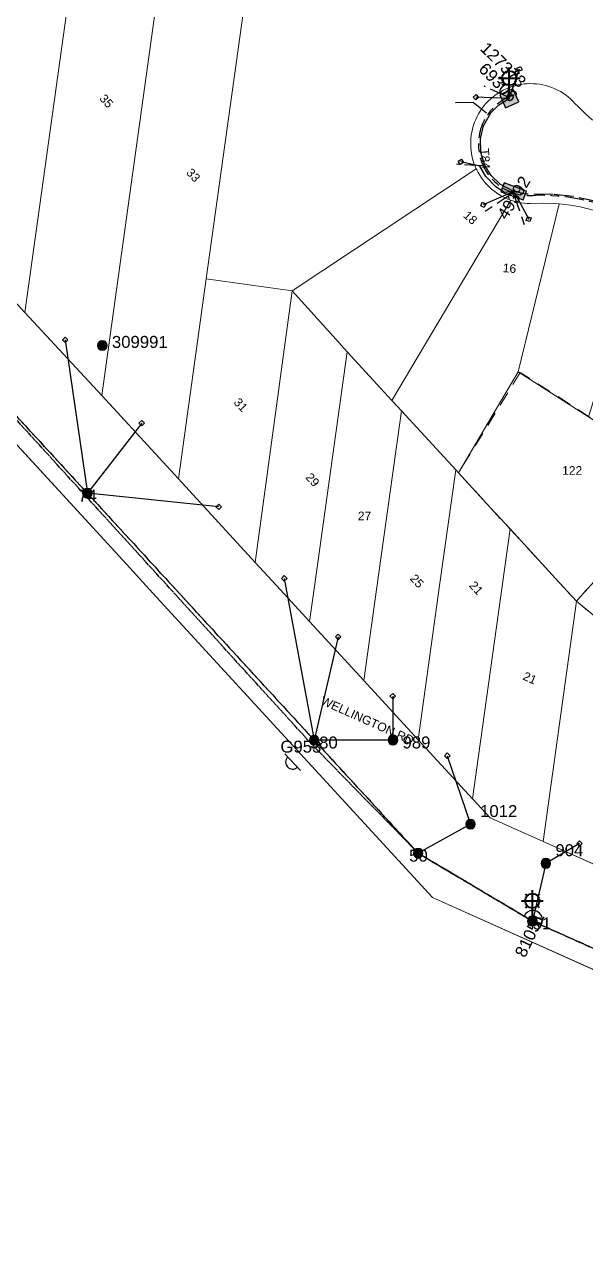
# Model space of a CAD drawing. Header units: metres. Extents: x 249526 to 250405, y 6265241 to 6266203.
# Drawn here: x 249674.7 to 249792, y 6265789.8 to 6266043.8 of the extents above; entities that cross this region are included whole.
import ezdxf
from ezdxf.enums import TextEntityAlignment as Align

# ---------------------------------------------------------------- set-up
doc = ezdxf.new("R2010")
doc.units = ezdxf.units.M
for name, pattern in [('Cable Exist OH', [1, 1, 0]), ('Cable Exist UG', [8.2, 4, -1.2, 1.8, -1.2]), ('Dash', [5, 3, -2])]:
    doc.linetypes.add(name, pattern=pattern)
doc.layers.get('0').update_dxf_attribs({"color": 6})
for name, color, linetype, lineweight in [('Cadastre Developer_SP_EXT', 9, 'Continuous', 5), ('Cadastre Land Parcels_SP_EXT', 9, 'Continuous', 5), ('Cadastre Roads_SP_EXT', 9, 'Continuous', 5)]:
    doc.layers.add(name, color=color, linetype=linetype, lineweight=lineweight)
for name, color, linetype in [('Duct_SP_EXT', 7, 'Continuous'), ('Equip_SP_HV_EXT', 7, 'Continuous'), ('Equip_SP_SL_EXT', 7, 'Continuous'), ('Mains_HV_EXT', 7, 'Continuous'), ('Mains_LV_EXT', 7, 'Continuous'), ('Mains_SL_EXT', 7, 'Continuous'), ('Services_SP_EXT', 7, 'Continuous'), ('SupportsOH_SP_TR_HV_LV_SL_EXT', 7, 'Continuous'), ('SupportsUG_SP_LV_EXT', 7, 'Continuous'), ('SupportsUG_SP_LV_SL_EXT', 7, 'Continuous'), ('Trench_SP_EXT', 7, 'Continuous')]:
    doc.layers.add(name, color=color, linetype=linetype)
doc.styles.add('COLUMN_LABEL', font='arial.ttf')
doc.styles.add('iecARIAL', font='arial.ttf', dxfattribs={"height": 2})
doc.styles.add('POLE_LABEL', font='arial.ttf')
doc.styles.get("Standard").update_dxf_attribs({"font": 'arial.ttf'})

# ---------------------------------------------------------------- blocks, each defined once
blk = doc.blocks.new('COLUMN_EXT')
blk.add_hatch(color=256).paths.add_polyline_path([(-1.49, 1.48), (-1.49, -1.49), (1.48, -1.49), (1.48, 1.48)])
blk.add_lwpolyline([(-1.49, -1.49), (1.48, -1.49), (1.48, 1.48), (-1.49, 1.48)], close=True)
for tag, height, style, flags, p in [('ASSET_NUM', 2.5, 'COLUMN_LABEL', 8, (2, 2)), ('STRUCTURE_PLANT_NUMBER', 0.2, 'POLE_LABEL', 9, (1.81, 0.03)), ('STREET_CODE', 0.2, 'COLUMN_LABEL', 9, (1.81, -0.2))]:
    blk.add_attdef(tag, text='', height=height, dxfattribs=dict(style=style, flags=flags)).set_placement(p, align=Align.MIDDLE_LEFT)
at = {"flags": 1}
blk.add_attdef('Z', (1.81, -2.35), '', height=0.2, dxfattribs=at)
at = {"flags": 9}
for tag, p in [('COLUMN_TYPE', (1.81, -0.4)), ('OWNED_BY', (1.81, -0.6)), ('STATE', (1.81, -0.8)), ('USAGE', (1.81, -1)), ('STREETNAME', (1.81, -1.6)), ('SUBURB', (1.81, -1.8)), ('LEGEND', (1.81, -1.2)), ('LOCATION', (1.81, -1.4)), ('NOTES', (1.81, -2))]:
    blk.add_attdef(tag, text='', height=0.2, dxfattribs=at).set_placement(p, align=Align.MIDDLE_LEFT)
blk = doc.blocks.new('PILLAR_EXT')
blk.add_hatch(color=256).paths.add_polyline_path([(-2.475, 0.99), (-2.475, -0.99), (2.475, -0.99), (2.475, 0.99)])
blk.add_lwpolyline([(-2.475, -0.99), (2.475, -0.99), (2.475, 0.99), (-2.475, 0.99)], close=True)
at = {"style": 'iecARIAL', "flags": 8}
blk.add_attdef('ASSET_NUM', (1.5, 3.5), '', height=2.5, dxfattribs=at)
for tag, p, flags in [('OWNED_BY', (0, -0.2), 9), ('STATE', (0, -0.4), 9), ('SUPPORT_TYPE', (0, -0.6), 9), ('STREETNAME', (0, -1.8), 9), ('SUBURB', (0, -2), 1), ('USAGE', (0, -0.8), 9), ('LEGEND', (0, -1), 9), ('LOCATION', (0, -1.2), 9), ('NOTES', (0, -1.4), 9), ('PARENT', (0, -1.6), 9)]:
    blk.add_attdef(tag, p, '', height=0.2, dxfattribs=dict(flags=flags))
blk = doc.blocks.new('SL_LANTERN_EXT')
at = {"lineweight": 40}
for p, q in [((-1.46, 5.68), (-1.06, 5.28)), ((0, 1.97), (0, 6.47)), ((1.46, 5.68), (1.06, 5.28)), ((-2.25, 4.22), (2.25, 4.22)), ((-1.46, 2.76), (-1.06, 3.16)), ((0, 0), (0, 2.72)), ((1.46, 2.76), (1.06, 3.16))]:
    blk.add_line(p, q, dxfattribs=at)
blk.add_circle((0, 4.22), 1.5, dxfattribs=at)
at = {"style": 'iecARIAL', "flags": 8}
blk.add_attdef('ASSET_NUM', (1.5, 1.5), '', height=2.5, dxfattribs=at)
for tag, p, height, flags in [('OPERATING_VOLTAGE', (0.98, -1.65), 0.2, 9), ('ORIENTATION', (0.98, -1.85), 0.2, 9), ('OWNED_BY', (0.98, -2.05), 0.2, 9), ('STATE', (0.98, -2.25), 0.2, 9), ('CONSTRUCTED_VOLTAGE', (0.98, -0.65), 0.2, 9), ('CONTROL_TYPE', (0.98, -0.85), 0.2, 9), ('LANTERN_PURPOSE', (0.98, -1.05), 0.2, 9), ('LANTERN_TYPE', (0.98, -1.25), 0.2, 9), ('NO_PHASES', (0.98, -1.45), 0.2, 9), ('USAGE', (0.98, -2.45), 0.2, 9), ('CEXIST', (0.98, -2.65), 0.2, 9), ('LNUMBER', (2.18, -3.25), 2.5, 8), ('CNEW', (0.98, -2.85), 0.2, 9), ('CNUMBER', (0.98, -3.05), 0.2, 9), ('CREMOVE', (0.98, -3.25), 0.2, 9), ('CREPLACE', (0.98, -3.45), 0.2, 9), ('LKINGHEIGHT', (0.98, -3.65), 0.2, 9), ('LBRACKET', (0.98, -3.85), 0.2, 9), ('LBRACKETVOCAB', (0.98, -4.05), 0.2, 9), ('LCATEGORY', (0.98, -4.25), 0.2, 9), ('LCHARGE1', (0.98, -4.45), 0.2, 9), ('LCHARGE1PERCENT', (0.98, -4.65), 0.2, 9), ('LCHARGE2', (0.98, -4.85), 0.2, 9), ('LCHARGE2PERCENT', (0.98, -5.05), 0.2, 9), ('LCHARGE3', (0.98, -5.25), 0.2, 9), ('LCHARGE3PERCENT', (0.98, -5.45), 0.2, 9), ('LEXIST', (0.98, -5.65), 0.2, 9), ('LLAMP', (0.98, -5.85), 0.2, 9), ('LLAMPVOCAB', (0.98, -6.05), 0.2, 9), ('LMAST', (0.98, -6.25), 0.2, 9), ('LMASTVOCAB', (0.98, -6.45), 0.2, 9), ('LNEW', (0.98, -6.65), 0.2, 9), ('LANTNUMBER', (0.98, -6.85), 0.2, 9), ('LOUTREACH', (0.98, -7.25), 0.2, 9), ('LOUTREACHVOCAB', (0.98, -7.45), 0.2, 9), ('LRATECODE', (0.98, -7.65), 0.2, 9), ('STREETNAME', (0.98, -9.25), 0.2, 9), ('SUBURB', (0.98, -9.45), 0.2, 1), ('LREMOVE', (0.98, -7.85), 0.2, 9), ('LREPLACE', (0.98, -8.05), 0.2, 9), ('LTYPE', (0.98, -8.25), 0.2, 9), ('LTYPEVOCAB', (0.98, -8.45), 0.2, 9), ('LEGEND', (0.98, -8.65), 0.2, 9), ('LOCATION', (0.98, -8.85), 0.2, 9), ('NOTES', (0.98, -9.05), 0.2, 9)]:
    blk.add_attdef(tag, p, '', height=height, dxfattribs=dict(flags=flags))
blk = doc.blocks.new('CCP_EXT')
at = {"flags": 9}
blk.add_attdef('NOTES', text='', height=0.2, dxfattribs=at).set_placement((0, -2), align=Align.MIDDLE_LEFT)
blk.add_wipeout([(0, 0.57), (0.57, 0), (0, -0.57), (-0.57, 0)])
blk.add_lwpolyline([(-0.57, 0), (0, 0.57), (0.57, 0), (0, -0.57), (-0.57, 0)])
at = {"flags": 1}
blk.add_attdef('Z', (0, 0), '', height=0.2, dxfattribs=at)
at = {"flags": 9}
for tag, p in [('CCP_TYPE', (0, 0)), ('CONSTRUCTED_VOLTAGE', (0, -0.2)), ('OPERATING_VOLTAGE', (0, -0.6)), ('ORIENTATION', (0, -0.8)), ('OWNED_BY', (0, -1)), ('STATE', (0, -1.8)), ('NO_PHASES', (0, -0.4)), ('USAGE', (0, -1.2)), ('LEGEND', (0, -1.4)), ('LIFE_SUPPORT', (0, -1.6))]:
    blk.add_attdef(tag, text='', height=0.2, dxfattribs=at).set_placement(p, align=Align.MIDDLE_LEFT)
blk = doc.blocks.new('POLE_EXT')
blk.add_hatch(color=256).paths.add_polyline_path([(-1, 0, 1), (1, 0, 1)])
blk.add_lwpolyline([(-1, 0, 1), (1, 0, 1)], format="xyb", close=True)
for tag, height, flags, p in [('pNumber', 2.5, 8, (-17.84, 2.07)), ('OWNED_BY', 0.2, 9, (1.35, -0.4)), ('SPECIAL_USE', 0.2, 9, (1.35, -0.8)), ('STATE', 0.2, 9, (1.35, -1)), ('cLV', 0.2, 9, (1.35, -1.4)), ('hDepth', 0.2, 9, (1.35, -1.6)), ('hDia', 0.2, 9, (1.35, -1.8)), ('cHV', 0.2, 9, (1.35, -2)), ('PARENT', 0.2, 9, (1.35, -0.6)), ('USAGE', 0.2, 9, (1.35, -1.2)), ('LBRACKET', 0.2, 9, (1.35, -2.2)), ('LExisting', 0.2, 9, (1.35, -2.4)), ('LANTNUMBER', 0.2, 9, (1.35, -2.6)), ('cLinedev', 0.2, 9, (1.35, -3.4)), ('pExisting', 0.2, 9, (1.35, -3.8)), ('pFooting', 0.2, 9, (1.35, -4.4)), ('pNew', 0.2, 9, (1.35, -4.6)), ('pRelocate', 0.2, 9, (1.35, -5)), ('LOther', 0.2, 9, (1.35, -2.8)), ('LRemove', 0.2, 9, (1.35, -3)), ('LEGEND', 0.2, 9, (1.35, -3.2)), ('LOCATION', 0.2, 9, (1.35, -3.6)), ('PFNUMBER', 0.2, 9, (1.35, -4)), ('NEWPFNUMBER', 0.2, 9, (1.35, -4.2)), ('pRemove', 0.2, 9, (1.35, -5.2)), ('pReplace', 0.2, 9, (1.35, -5.4)), ('pStay', 0.2, 9, (1.35, -5.6)), ('pType', 0.2, 9, (1.35, -5.8)), ('cspan', 0.2, 9, (1.35, -6)), ('STREETNAME', 0.2, 9, (1.35, -6.2)), ('SUBURB', 0.2, 9, (1.35, -6.4)), ('OPERATED_BY', 0.2, 9, (1.36, -7.01)), ('NOTES', 0.2, 9, (1.35, -6.6)), ('MAINTAINED_BY', 0.2, 9, (1.36, -6.81))]:
    blk.add_attdef(tag, text='', height=height, dxfattribs=dict(flags=flags)).set_placement(p, align=Align.MIDDLE_LEFT)
at = {"style": 'POLE_LABEL'}
for tag, height, flags, p in [('ASSET_NUM', 2.5, 8, (2, 2)), ('STRUCTURE_PLANT_NUMBER', 0.2, 9, (1.35, 0.03)), ('STREET_CODE', 0.2, 9, (1.35, -0.2))]:
    blk.add_attdef(tag, text='', height=height, dxfattribs=dict(at, flags=flags)).set_placement(p, align=Align.MIDDLE_LEFT)
at = {"flags": 1}
blk.add_attdef('Z', (1.35, -7.33), '', height=0.2, dxfattribs=at)
blk = doc.blocks.new('HV_USL_CLOSED_EXT')
blk.add_line((2.4, 5.5), (-2.4, 5.5))
blk.add_lwpolyline([(1.44, 5.5, 0.414214), (0, 6.94, 0.414214), (-1.44, 5.5)], format="xyb")
for tag, height, flags, p in [('ASSET_NUM', 2.5, 8, (2, 2)), ('STREET_CODE', 0.2, 9, (1.5, 0)), ('ACTUAL_STATUS', 0.2, 9, (1.5, -0.2)), ('CONSTRUCTED_VOLTAGE', 0.2, 9, (1.5, -0.4)), ('OPERATING_VOLTAGE', 0.2, 9, (1.5, -0.8)), ('ORIENTATION', 0.2, 9, (1.5, -1)), ('OWNED_BY', 0.2, 9, (1.5, -1.2)), ('OPERATED_BY', 0.2, 9, (1.5, -1.4)), ('STATE', 0.2, 9, (1.5, -1.8)), ('SWITCH_TYPE', 0.2, 9, (1.5, -2)), ('NO_PHASES', 0.2, 9, (1.5, -0.6)), ('MAINTAINED_BY', 0.2, 9, (1.5, -1.6)), ('USAGE', 0.2, 9, (1.5, -2.2)), ('LEGEND', 0.2, 9, (1.5, -2.4)), ('LOCATION', 0.2, 9, (1.5, -2.6)), ('STREETNAME', 0.2, 9, (1.5, -2.8)), ('SUBURB', 0.2, 9, (1.5, -3)), ('Z', 0.2, 1, (1.5, -3.6)), ('NOTES', 0.2, 9, (1.5, -3.2)), ('LABEL_ALIGNMENT', 0.2, 9, (1.5, -3.4))]:
    blk.add_attdef(tag, text='', height=height, dxfattribs=dict(flags=flags)).set_placement(p, align=Align.MIDDLE_LEFT)

msp = doc.modelspace()

# ---------------------------------------------------------------- linework, layer by layer
at = {"layer": 'Cadastre Developer_SP_EXT', "linetype": 'Dash'}
msp.add_lwpolyline([(249836.66, 6265921.22), (249812.35, 6265938.98), (249811.63, 6265942.52), (249811.57, 6265942.82), (249822.83, 6265970.62), (249818.16, 6266002.59), (249814.59, 6266001.52), (249819.53, 6265968.67), (249810.42, 6265946.2), (249790.03, 6265923.33), (249803.57, 6265912.01), (249803.59, 6265912), (249818.28, 6265905.42), (249835.19, 6265897.85), (249836.37, 6265915.35), (249836.66, 6265921.22)], close=True, dxfattribs=at)
msp.add_lwpolyline([(249792.91, 6265961.71), (249778.3, 6265971.1), (249765.39, 6265950.1), (249772.1, 6265942.82), (249776.16, 6265938.4), (249786.7, 6265926.93), (249789.99, 6265923.36), (249790.02, 6265923.33), (249810.42, 6265946.2)], dxfattribs=at)
at = {"layer": 'Cadastre Land Parcels_SP_EXT', "linetype": 'Continuous'}
for points in [[(249688.61, 6266082.65), (249669.54, 6266085.29), (249666.31, 6266062.02), (249657.96, 6266001.8), (249674.85, 6265983.59), (249688.61, 6266082.65)], [(249706.71, 6266080.14), (249688.61, 6266082.65), (249674.85, 6265983.59), (249690.9, 6265966.29), (249706.71, 6266080.14)], [(249712.73, 6265990.61), (249724.81, 6266077.62), (249706.71, 6266080.14), (249690.9, 6265966.29), (249706.93, 6265948.84), (249712.73, 6265990.61)], [(249776.34, 6266007.06), (249775.73, 6266007.29), (249775.13, 6266007.55), (249774.54, 6266007.85), (249773.97, 6266008.17), (249773.42, 6266008.52), (249772.89, 6266008.9), (249772.38, 6266009.31), (249771.89, 6266009.75), (249771.42, 6266010.21), (249770.98, 6266010.69), (249770.57, 6266011.2), (249770.18, 6266011.73), (249769.82, 6266012.27), (249769.49, 6266012.84), (249769.19, 6266013.42), (249769.11, 6266013.58), (249730.66, 6265988.12), (249739.77, 6265978.03), (249742.12, 6265975.4), (249751.5, 6265965.21), (249776.34, 6266007.06)], [(249786.42, 6266006.29), (249785.19, 6266006.37), (249783.13, 6266006.43), (249780.41, 6266006.37), (249779.76, 6266006.39), (249779.11, 6266006.44), (249778.46, 6266006.53), (249777.82, 6266006.65), (249777.18, 6266006.8), (249776.55, 6266006.99), (249776.34, 6266007.06), (249751.5, 6265965.21), (249753.46, 6265963.07), (249764.81, 6265950.74), (249765.4, 6265950.1), (249777.89, 6265971.22), (249786.42, 6266006.29)], [(249804.86, 6266001.23), (249804.6, 6266001.27), (249803.44, 6266001.51), (249802.29, 6266001.81), (249801.15, 6266002.16), (249800.04, 6266002.58), (249799.82, 6266002.67), (249797.91, 6266003.46), (249796.62, 6266003.97), (249794.7, 6266004.63), (249792.75, 6266005.2), (249790.78, 6266005.65), (249788.78, 6266006.01), (249786.42, 6266006.29), (249777.89, 6265971.22), (249792.56, 6265961.85), (249804.86, 6266001.23)], [(249819.64, 6265971.1), (249815.27, 6266001.79), (249814.39, 6266001.55), (249813.18, 6266001.29), (249812.13, 6266001.11), (249816.31, 6265971.53), (249816.32, 6265971.43), (249808.42, 6265951.67), (249792.56, 6265961.85), (249777.89, 6265971.22), (249765.4, 6265950.1), (249772.1, 6265942.83), (249776.16, 6265938.42), (249786.44, 6265927.24), (249790.03, 6265923.34), (249803.54, 6265912.14), (249805.62, 6265927.93), (249806.8, 6265936.88), (249811.23, 6265949.95), (249819.64, 6265971.1)], [(249722.96, 6265931.4), (249730.66, 6265988.12), (249712.73, 6265990.61), (249706.93, 6265948.84), (249722.96, 6265931.4)], [(249728.21, 6265925.7), (249734.3, 6265919.07), (249735.25, 6265925.89), (249742.12, 6265975.4), (249739.77, 6265978.03), (249730.66, 6265988.12), (249722.96, 6265931.4), (249728.21, 6265925.7)], [(249735.25, 6265925.89), (249734.3, 6265919.07), (249745.65, 6265906.74), (249748.35, 6265926.23), (249753.46, 6265963.07), (249751.5, 6265965.21), (249742.12, 6265975.4), (249735.25, 6265925.89)], [(249748.35, 6265926.23), (249745.65, 6265906.74), (249757, 6265894.41), (249761.46, 6265926.58), (249764.81, 6265950.74), (249753.46, 6265963.07), (249748.35, 6265926.23)], [(249765.4, 6265950.1), (249764.81, 6265950.74), (249761.46, 6265926.58), (249757, 6265894.41), (249768.34, 6265882.08), (249774.56, 6265926.93), (249776.16, 6265938.42), (249772.1, 6265942.83), (249765.4, 6265950.1)], [(249786.44, 6265927.24), (249776.16, 6265938.42), (249774.56, 6265926.93), (249768.34, 6265882.08), (249771.99, 6265878.12), (249783.07, 6265873.15), (249790.03, 6265923.34), (249786.44, 6265927.24)], [(249803.54, 6265912.14), (249790.03, 6265923.34), (249783.07, 6265873.15), (249797.55, 6265866.66), (249803.54, 6265912.14)]]:
    msp.add_lwpolyline(points, close=True, dxfattribs=at)
for points in [[(249724.81, 6266077.62), (249712.73, 6265990.61), (249730.66, 6265988.12), (249769.11, 6266013.58), (249768.85, 6266014.18), (249768.62, 6266014.8), (249768.42, 6266015.42), (249768.26, 6266016.06), (249768.13, 6266016.7), (249768.03, 6266017.35), (249767.97, 6266018), (249767.94, 6266018.65), (249767.95, 6266019.31), (249767.98, 6266019.96), (249768.06, 6266020.61), (249768.17, 6266021.26), (249768.31, 6266021.9), (249768.48, 6266022.53), (249768.69, 6266023.15), (249768.75, 6266023.32), (249769, 6266023.93), (249769.28, 6266024.52), (249769.59, 6266025.1), (249769.93, 6266025.65), (249770.3, 6266026.2), (249770.7, 6266026.72), (249771.12, 6266027.22), (249771.57, 6266027.69), (249772.05, 6266028.15), (249772.54, 6266028.57), (249773.06, 6266028.97), (249773.6, 6266029.35), (249774.16, 6266029.69), (249774.73, 6266030), (249775.32, 6266030.29), (249775.93, 6266030.54), (249776.54, 6266030.76), (249777.17, 6266030.95), (249777.81, 6266031.1), (249778.45, 6266031.23), (249779.1, 6266031.31), (249779.75, 6266031.37), (249780.41, 6266031.39), (249781.06, 6266031.37), (249781.72, 6266031.32), (249782.37, 6266031.24), (249783.01, 6266031.12), (249783.65, 6266030.97), (249784.28, 6266030.79), (249784.9, 6266030.57), (249785.5, 6266030.32), (249786.09, 6266030.04), (249786.67, 6266029.73), (249787.23, 6266029.39), (249787.77, 6266029.02), (249788.29, 6266028.62), (249788.79, 6266028.2), (249789.27, 6266027.75), (249789.72, 6266027.27), (249790.36, 6266026.59), (249791.82, 6266025.13), (249793.35, 6266023.75)], [(249842.69, 6265626.53), (249841.3, 6265824.99), (249841.3, 6265824.99), (249759.97, 6265861.48), (249701.57, 6265925.01), (249696.05, 6265931.03), (249633.32, 6265999.27), (249606.53, 6265972.67), (249593.82, 6265960.04), (249580.8, 6265947.09), (249574.23, 6265940.56), (249561.5, 6265927.91), (249555, 6265921.44), (249555.25, 6265921.17), (249576.51, 6265898.04), (249571.73, 6265893.65), (249568.58, 6265890.75), (249525.8, 6265851.42), (249542.76, 6265817.07), (249557.12, 6265787.97)]]:
    msp.add_lwpolyline(points, dxfattribs=at)
at = {"layer": 'Cadastre Roads_SP_EXT', "linetype": 'Continuous'}
for p, q in [((249674.85, 6265983.59), (249657.96, 6266001.8)), ((249696.05, 6265931.03), (249701.57, 6265925.01)), ((249734.3, 6265919.07), (249728.21, 6265925.7)), ((249771.99, 6265878.12), (249768.34, 6265882.08)), ((249783.07, 6265873.15), (249771.99, 6265878.12)), ((249759.97, 6265861.48), (249841.3, 6265824.99))]:
    msp.add_line(p, q, dxfattribs=at)
at = {"layer": 'Mains_LV_EXT', "linetype": 'Cable Exist OH'}
for points in [[(249735.26, 6265894.32), (249756.97, 6265870.7)], [(249756.97, 6265870.7), (249780.82, 6265856.55)], [(249780.82, 6265856.55), (249815.54, 6265840.97)]]:
    msp.add_lwpolyline(points, dxfattribs=at)
at = {"layer": 'Mains_LV_EXT', "linetype": 'Continuous'}
msp.add_lwpolyline([(249782.65, 6265855.73, 1.059748), (249779.1, 6265857.58)], format="xyb", dxfattribs=at)
at = {"layer": 'Mains_SL_EXT', "linetype": 'Cable Exist OH'}
msp.add_lwpolyline([(249780.82, 6265856.55), (249815.54, 6265840.97), (249850.69, 6265825.2)], dxfattribs=at)

# ---------------------------------------------------------------- block references
at = {"layer": 'Equip_SP_HV_EXT'}
ref = msp.add_blockref('HV_USL_CLOSED_EXT', (249734.75, 6265893.46), dxfattribs=dict(at, rotation=133.108713128194))
ref.add_attrib('ASSET_NUM', 'G953', dxfattribs={"layer": '0', "height": 2.5}).set_placement((249736.75, 6265894.21), align=Align.TOP_RIGHT)
at = {"layer": 'Equip_SP_SL_EXT'}
ref = msp.add_blockref('SL_LANTERN_EXT', (249776, 6266028.31), dxfattribs=at)
ref.add_attrib('ASSET_NUM', '127373', dxfattribs={"layer": '0', "height": 2.5, "rotation": 315.3388, "style": 'iecARIAL'}).set_placement((249777.5, 6266029.81), align=Align.BOTTOM_RIGHT)
ref = msp.add_blockref('SL_LANTERN_EXT', (249780.82, 6265856.55), dxfattribs=at)
ref.add_attrib('ASSET_NUM', '81051', dxfattribs={"layer": '0', "height": 2.5, "rotation": 64.7371, "style": 'iecARIAL'}).set_placement((249782.32, 6265858.05), align=Align.MIDDLE_RIGHT)
at = {"layer": 'SupportsOH_SP_TR_HV_LV_SL_EXT'}
ref = msp.add_blockref('POLE_EXT', (249691.01, 6265976.71), dxfattribs=at)
ref.add_attrib('ASSET_NUM', '309991', dxfattribs={"layer": '0', "height": 2.5, "style": 'POLE_LABEL'}).set_placement((249693.01, 6265977.46), align=Align.MIDDLE_LEFT)
ref = msp.add_blockref('POLE_EXT', (249687.88, 6265945.87), dxfattribs=at)
ref.add_attrib('ASSET_NUM', '74', dxfattribs={"layer": '0', "height": 2.5, "rotation": 359.9977, "style": 'POLE_LABEL'}).set_placement((249689.88, 6265946.62), align=Align.TOP_RIGHT)
ref = msp.add_blockref('POLE_EXT', (249735.26, 6265894.32), dxfattribs=dict(at, rotation=0.009203702994796014))
ref.add_attrib('ASSET_NUM', '980', dxfattribs={"layer": '0', "height": 2.5, "rotation": 0.042, "style": 'POLE_LABEL'}).set_placement((249737.26, 6265895.07), align=Align.TOP_CENTER)
ref = msp.add_blockref('POLE_EXT', (249751.7, 6265894.34), dxfattribs=at)
ref.add_attrib('ASSET_NUM', '989', dxfattribs={"layer": '0', "height": 2.5, "style": 'POLE_LABEL'}).set_placement((249753.7, 6265895.09), align=Align.TOP_LEFT)
ref = msp.add_blockref('POLE_EXT', (249767.9, 6265876.78), dxfattribs=dict(at, rotation=359.8854539138147))
ref.add_attrib('ASSET_NUM', '1012', dxfattribs={"layer": '0', "height": 2.5, "rotation": 359.7892, "style": 'POLE_LABEL'}).set_placement((249769.9, 6265877.53), align=Align.BOTTOM_LEFT)
ref = msp.add_blockref('POLE_EXT', (249756.97, 6265870.7), dxfattribs=at)
ref.add_attrib('ASSET_NUM', '50', dxfattribs={"layer": '0', "height": 2.5, "rotation": 0.0344, "style": 'POLE_LABEL'}).set_placement((249758.97, 6265871.45), align=Align.TOP_RIGHT)
ref = msp.add_blockref('POLE_EXT', (249780.82, 6265856.55), dxfattribs=at)
ref.add_attrib('ASSET_NUM', '51', dxfattribs={"layer": '0', "height": 2.5, "rotation": 359.9954, "style": 'POLE_LABEL'}).set_placement((249782.82, 6265857.3), align=Align.TOP_CENTER)
at = {"layer": 'SupportsUG_SP_LV_EXT'}
ref = msp.add_blockref('PILLAR_EXT', (249776.92, 6266008.87), dxfattribs=dict(at, rotation=339.8781042068688))
ref.add_attrib('ASSET_NUM', '49392', dxfattribs={"layer": '0', "height": 2.5, "rotation": 58.282, "style": 'iecARIAL'}).set_placement((249778.42, 6266012.37), align=Align.TOP_RIGHT)
at = {"layer": 'SupportsUG_SP_LV_SL_EXT'}
ref = msp.add_blockref('COLUMN_EXT', (249776, 6266028.31), dxfattribs=dict(at, rotation=203.8954933039493))
ref.add_attrib('ASSET_NUM', '69306', dxfattribs={"layer": '0', "height": 2.5, "rotation": 314.3384, "style": 'COLUMN_LABEL'}).set_placement((249778, 6266029.06), align=Align.TOP_RIGHT)

# ---------------------------------------------------------------- texts
at = {"layer": 'Cadastre Developer_SP_EXT'}
msp.add_text('122', height=1.8, dxfattribs=at).set_placement((249787.04, 6265949.72))
at = {"layer": 'Cadastre Land Parcels_SP_EXT'}
for s, rotation, p in [('35', 312.6, (249690.27, 6266028.17)), ('33', 312.6, (249708.41, 6266012.7)), ('18', 318, (249766.24, 6266003.67)), ('16', 355.62, (249774.59, 6265992.04)), ('31', 312.6, (249718.32, 6265964.75)), ('29', 312.6195, (249733.32, 6265949.09)), ('25', 312.6187, (249755.12, 6265927.96)), ('21', 312.6165, (249767.48, 6265926.51)), ('21', 335.8437, (249778.66, 6265907.04))]:
    msp.add_text(s, height=1.8, rotation=rotation, dxfattribs=at).set_placement(p)
msp.add_text('27', height=1.8, dxfattribs=at).set_placement((249744.38, 6265940.23))
at = {"layer": 'Mains_LV_EXT'}
msp.add_text('T84', height=1.8, rotation=273.9117, dxfattribs=at).set_placement((249769.94, 6266017.81))

# ---------------------------------------------------------------- next in the draw order: block references
at = {"layer": 'Services_SP_EXT'}
for p, rotation in [((249778.14, 6266034.44), 69.60400430067374), ((249769.02, 6266028.55), 176.8333051709898), ((249765.87, 6266015.05), 166.0509670320814), ((249770.56, 6266006.08), 202.4690193800051), ((249780.06, 6266003.08), 297.3471924263988)]:
    msp.add_blockref('CCP_EXT', p, dxfattribs=dict(at, rotation=rotation))
for p in [(249683.24, 6265977.9), (249699.23, 6265960.49), (249715.31, 6265943.04), (249729.01, 6265928.09), (249740.27, 6265915.86), (249751.65, 6265903.49), (249763.06, 6265891.07), (249790.68, 6265872.76)]:
    msp.add_blockref('CCP_EXT', p, dxfattribs=at)

# ---------------------------------------------------------------- next in the draw order: linework, layer by layer
at = {"layer": 'Cadastre Roads_SP_EXT', "linetype": 'Continuous'}
for p, q in [((249633.32, 6265999.27), (249696.05, 6265931.03)), ((249690.9, 6265966.29), (249674.85, 6265983.59)), ((249706.93, 6265948.84), (249690.9, 6265966.29)), ((249722.96, 6265931.4), (249706.93, 6265948.84)), ((249728.21, 6265925.7), (249722.96, 6265931.4)), ((249701.57, 6265925.01), (249759.97, 6265861.48)), ((249745.65, 6265906.74), (249734.3, 6265919.07)), ((249757, 6265894.41), (249745.65, 6265906.74)), ((249768.34, 6265882.08), (249757, 6265894.41)), ((249797.55, 6265866.66), (249783.07, 6265873.15))]:
    msp.add_line(p, q, dxfattribs=at)
msp.add_lwpolyline([(249793.35, 6266023.75), (249791.82, 6266025.13), (249790.36, 6266026.59), (249789.72, 6266027.27), (249789.27, 6266027.75), (249788.79, 6266028.2), (249788.29, 6266028.62), (249787.77, 6266029.02), (249787.23, 6266029.39), (249786.67, 6266029.73), (249786.09, 6266030.04), (249785.5, 6266030.32), (249784.9, 6266030.57), (249784.28, 6266030.79), (249783.65, 6266030.97), (249783.01, 6266031.12), (249782.37, 6266031.24), (249781.72, 6266031.32), (249781.06, 6266031.37), (249780.41, 6266031.38), (249779.75, 6266031.37), (249779.1, 6266031.31), (249778.45, 6266031.22), (249777.81, 6266031.1), (249777.17, 6266030.95), (249776.54, 6266030.76), (249775.93, 6266030.54), (249775.32, 6266030.29), (249774.73, 6266030), (249774.16, 6266029.69), (249773.6, 6266029.35), (249773.06, 6266028.97), (249772.54, 6266028.57), (249772.05, 6266028.15), (249771.57, 6266027.69), (249771.12, 6266027.22), (249770.7, 6266026.72), (249770.3, 6266026.2), (249769.93, 6266025.65), (249769.59, 6266025.09), (249769.28, 6266024.52), (249769, 6266023.93), (249768.75, 6266023.32), (249768.69, 6266023.15), (249768.48, 6266022.53), (249768.31, 6266021.9), (249768.17, 6266021.26), (249768.06, 6266020.61), (249767.98, 6266019.96), (249767.94, 6266019.31), (249767.94, 6266018.65), (249767.97, 6266018), (249768.03, 6266017.35), (249768.13, 6266016.7), (249768.26, 6266016.06), (249768.42, 6266015.42), (249768.62, 6266014.8), (249768.85, 6266014.18), (249769.11, 6266013.58), (249769.19, 6266013.42), (249769.49, 6266012.84), (249769.82, 6266012.27), (249770.18, 6266011.73), (249770.57, 6266011.2), (249770.98, 6266010.69), (249771.42, 6266010.21), (249771.89, 6266009.75), (249772.38, 6266009.31), (249772.89, 6266008.9), (249773.42, 6266008.52), (249773.97, 6266008.17), (249774.54, 6266007.85), (249775.13, 6266007.55), (249775.73, 6266007.29), (249776.34, 6266007.06), (249776.55, 6266006.99), (249777.18, 6266006.8), (249777.82, 6266006.65), (249778.46, 6266006.53), (249779.11, 6266006.44), (249779.76, 6266006.39), (249780.41, 6266006.37), (249783.13, 6266006.43), (249785.19, 6266006.37), (249786.42, 6266006.29), (249788.78, 6266006.01), (249790.78, 6266005.65), (249792.75, 6266005.2)], dxfattribs=at)
at = {"layer": 'Duct_SP_EXT', "linetype": 'Continuous'}
msp.add_lwpolyline([(249764.79, 6266027.46), (249768.49, 6266027.53), (249771.21, 6266025.27)], dxfattribs=at)
at = {"layer": 'Mains_HV_EXT', "linetype": 'Cable Exist OH'}
for points in [[(249734.75, 6265893.46), (249600.25, 6266041.16), (249562.77, 6266081.91), (249558.31, 6266106.25)], [(249850.69, 6265825.2), (249780.82, 6265856.55), (249756.97, 6265870.7), (249734.75, 6265893.46)]]:
    msp.add_lwpolyline(points, dxfattribs=at)
at = {"layer": 'Mains_LV_EXT', "linetype": 'Cable Exist UG'}
for points in [[(249776.92, 6266008.87), (249774.19, 6266010.31), (249772.2, 6266012.22), (249770.9, 6266014.29), (249770.04, 6266017.04), (249769.96, 6266019.9), (249770.6, 6266022.57), (249772.14, 6266025.26), (249773.83, 6266026.97), (249776, 6266028.31)], [(249811.28, 6266002.93), (249808.54, 6266002.79), (249805.09, 6266003.12), (249802.65, 6266003.72), (249799.39, 6266004.96), (249794.48, 6266006.7), (249789.36, 6266007.84), (249785.16, 6266008.27), (249779.54, 6266008.31), (249776.92, 6266008.87)]]:
    msp.add_lwpolyline(points, dxfattribs=at)
at = {"layer": 'Mains_LV_EXT', "linetype": 'Cable Exist OH'}
for points in [[(249636.24, 6266002.06), (249687.88, 6265945.87)], [(249687.88, 6265945.87), (249735.26, 6265894.32)]]:
    msp.add_lwpolyline(points, dxfattribs=at)
at = {"layer": 'Mains_SL_EXT', "linetype": 'Cable Exist OH'}
msp.add_lwpolyline([(249780.82, 6265856.55), (249756.97, 6265870.7), (249735.26, 6265894.32), (249687.88, 6265945.87), (249636.24, 6266002.06)], dxfattribs=at)
at = {"layer": 'Services_SP_EXT'}
for points in [[(249776, 6266028.31), (249778.14, 6266034.44)], [(249776, 6266028.31), (249769.02, 6266028.55)], [(249776.92, 6266008.87), (249774.99, 6266008.63), (249773.16, 6266009.84), (249771.09, 6266012.02), (249769.87, 6266014.14), (249765.87, 6266015.05)], [(249776.92, 6266008.87), (249770.56, 6266006.08)], [(249776.92, 6266008.87), (249780.06, 6266003.08)], [(249683.24, 6265977.9), (249687.88, 6265945.87)], [(249699.23, 6265960.49), (249687.88, 6265945.87)], [(249715.31, 6265943.04), (249687.88, 6265945.87)], [(249729.01, 6265928.09), (249735.26, 6265894.32)], [(249740.27, 6265915.86), (249735.26, 6265894.32)], [(249751.65, 6265903.49), (249751.7, 6265894.34), (249735.26, 6265894.32)], [(249763.06, 6265891.07), (249767.9, 6265876.78), (249756.97, 6265870.7)], [(249790.68, 6265872.76), (249783.63, 6265868.59), (249780.82, 6265856.55)]]:
    msp.add_lwpolyline(points, dxfattribs=at)
at = {"layer": 'Trench_SP_EXT', "linetype": 'Cable Exist UG'}
for points in [[(249775.74, 6266028.58), (249776.16, 6266033.62)], [(249775.74, 6266028.58), (249770.75, 6266030.87)], [(249770.62, 6266014.19), (249764.99, 6266014.55)], [(249776.78, 6266008.57), (249770.98, 6266004.71)], [(249776.78, 6266008.57), (249779.14, 6266001.96)]]:
    msp.add_lwpolyline(points, dxfattribs=at)
for points in [[(249776.97, 6266029, 0.900783), (249781.46, 6266008.07)], [(249781.46, 6266008.07, -0.102539), (249799.36, 6266004.65)]]:
    msp.add_lwpolyline(points, format="xyb", dxfattribs=at)

# ---------------------------------------------------------------- next in the draw order: block references
at = {"layer": 'SupportsOH_SP_TR_HV_LV_SL_EXT'}
ref = msp.add_blockref('POLE_EXT', (249783.63, 6265868.59), dxfattribs=at)
ref.add_attrib('ASSET_NUM', '904', dxfattribs={"layer": '0', "height": 2.5, "rotation": 359.9855, "style": 'POLE_LABEL'}).set_placement((249785.63, 6265869.34), align=Align.BOTTOM_LEFT)

# ---------------------------------------------------------------- next in the draw order: texts
at = {"layer": 'Cadastre Roads_SP_EXT'}
msp.add_text('WELLINGTON RD', height=1.8, rotation=335.8375, dxfattribs=at).set_placement((249736.44, 6265901.91))

doc.saveas('drawing.dxf')
